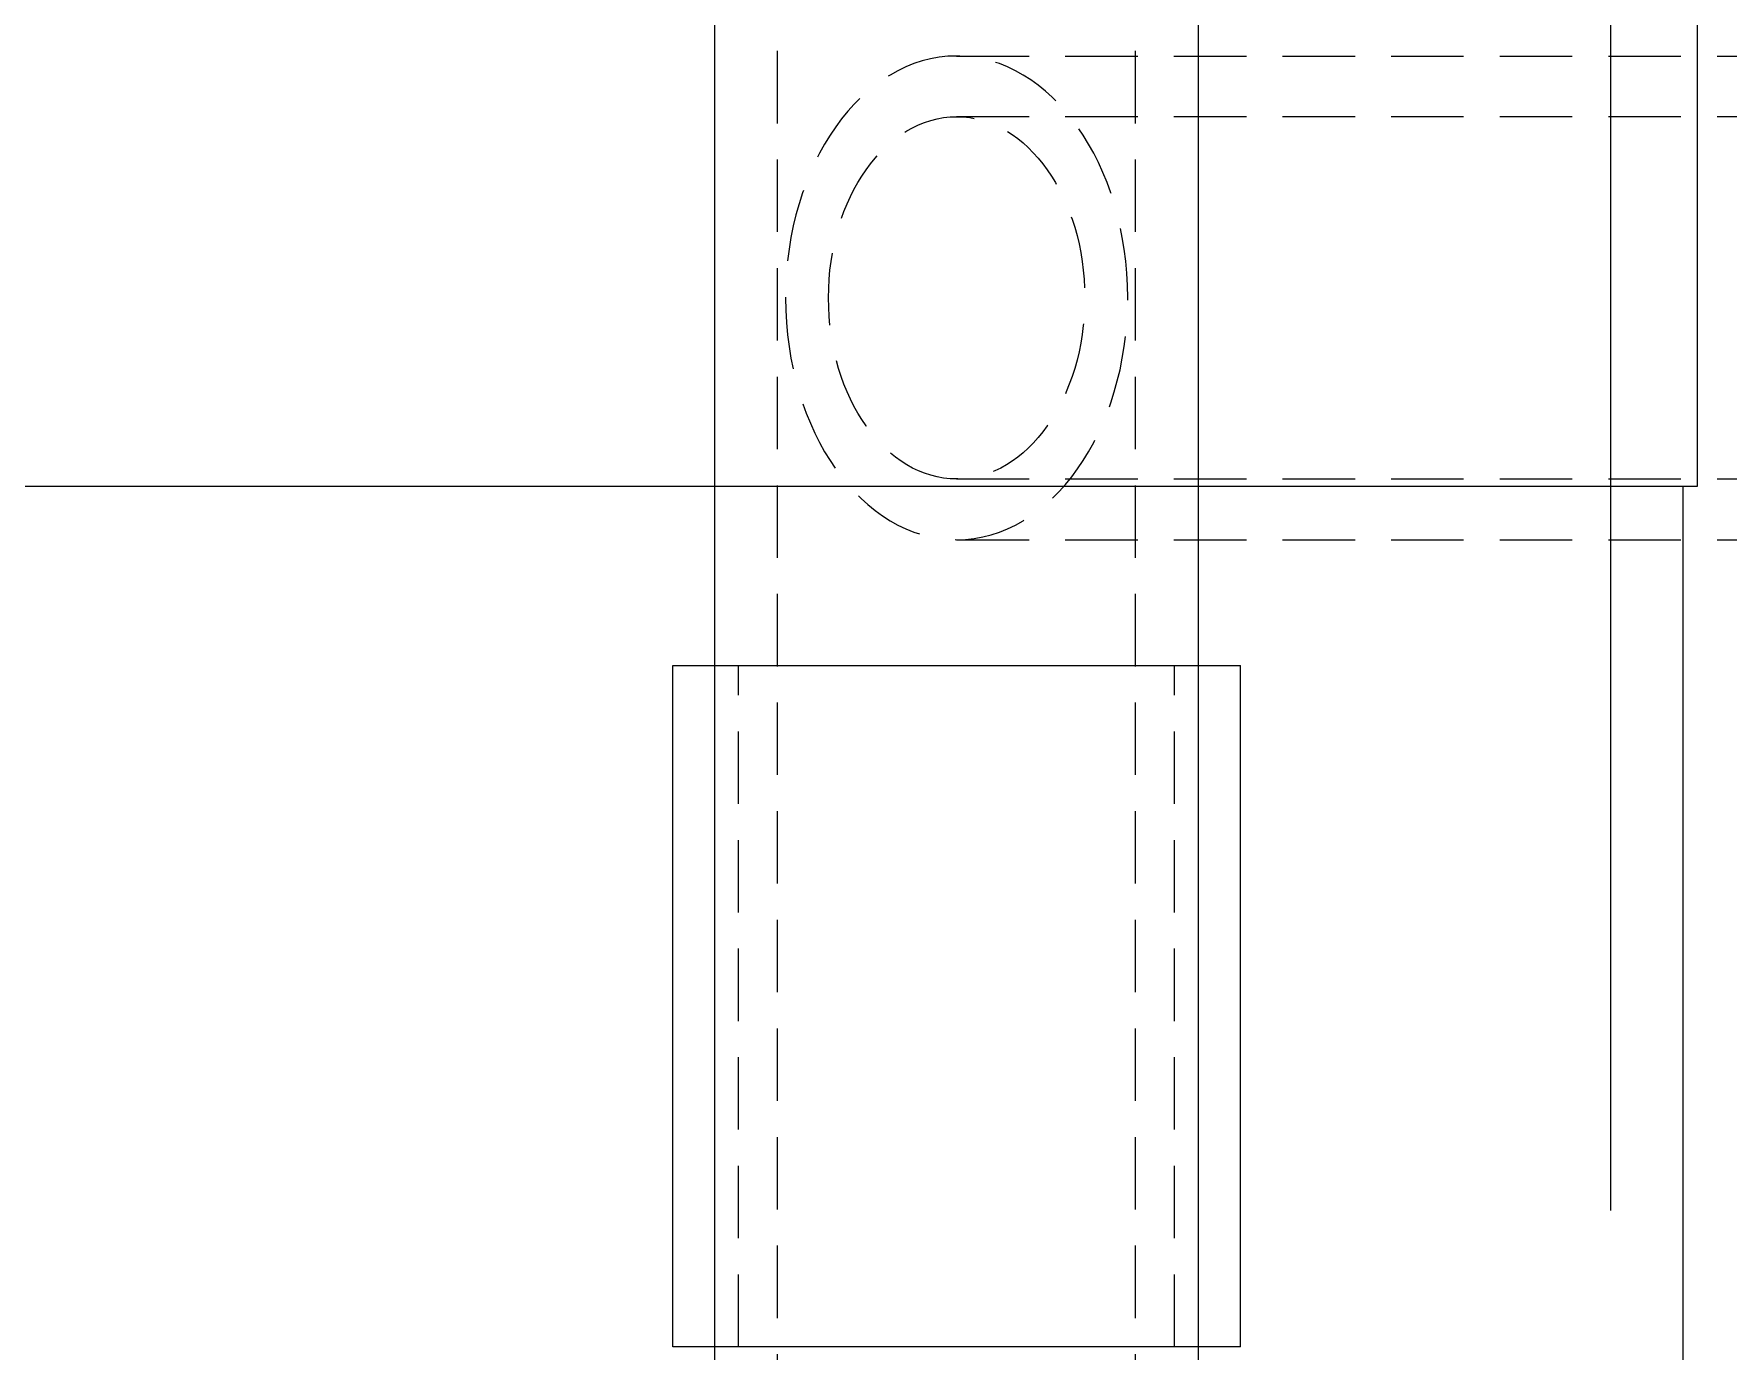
# Model space of a CAD drawing. Header units: millimetres. Extents: x -46397 to 283259, y -8690 to 23983.
# Drawn here: x 128239.3 to 128356.3, y 7142.5 to 7233.5 of the extents above; entities that cross this region are included whole.
import ezdxf

# ---------------------------------------------------------------- set-up
doc = ezdxf.new("R2010")
doc.units = ezdxf.units.MM
doc.linetypes.add('HIDDENX2', pattern=[0.75, 0.5, -0.25])
doc.layers.add('DUONGCHINH', color=7, linetype='Continuous', lineweight=25)

# ---------------------------------------------------------------- blocks, each defined once
blk = doc.blocks.new('A$C3d023de0')
at = {"color": 3, "linetype": 'HIDDENX2', "lineweight": 0, "ltscale": 100, "extrusion": (0, 1, 0)}
blk.add_line((600, 1954.61), (600, 454.61), dxfattribs=at)
at = {"color": 3, "linetype": 'HIDDENX2', "lineweight": 0, "ltscale": 100}
blk.add_lwpolyline([(-600, 1954.61), (-600, 2004.63, -0.284518), (-488.32, 2187.93, -0.238987), (488.32, 2187.93, -0.284518), (600, 2004.63), (600, 1954.61)], format="xyb", dxfattribs=at)
at = {"layer": 'DUONGCHINH', "color": 2, "ltscale": 10, "extrusion": (0, 1, 0)}
for p, q in [((606, 1954.61), (-606, 1954.61)), ((605, 1954.61), (605, 454.61))]:
    blk.add_line(p, q, dxfattribs=at)
at = {"layer": 'DUONGCHINH', "color": 2, "ltscale": 10}
blk.add_lwpolyline([(-606, 1954.61), (-606, 2004.61, -0.28449), (-491.03, 2193.28, -0.238987), (491.03, 2193.28, -0.28449), (606, 2004.61), (606, 1954.61)], format="xyb", close=True, dxfattribs=at)
blk = doc.blocks.new('q kjekjas ad')
at = {"color": 1, "linetype": 'HIDDENX2', "lineweight": 0, "ltscale": 10, "extrusion": (0, 1, 0)}
for p, q in [((-4457.44, 1867.19), (-4457.44, 2044.75)), ((-4432.73, 1867.19), (-4432.73, 2044.75)), ((-4445.08, 1984.34), (-4359.87, 1984.34)), ((-4445.08, 1980.16), (-4359.87, 1980.16)), ((-4445.08, 1955.13), (-4359.87, 1955.13)), ((-4445.08, 1950.94), (-4359.87, 1950.94)), ((-4460.14, 1895.2), (-4460.14, 1942.24)), ((-4430.03, 1895.2), (-4430.03, 1942.24))]:
    blk.add_line(p, q, dxfattribs=at)
at = {"color": 2, "linetype": 'Continuous', "lineweight": 0, "ltscale": 10, "extrusion": (0, 1, 0)}
for p, q in [((-4461.78, 1867.19), (-4461.78, 2039.28)), ((-4428.38, 1867.19), (-4428.38, 2039.28)), ((-4464.68, 1942.24), (-4425.48, 1942.24)), ((-4464.68, 1895.2), (-4464.68, 1942.24)), ((-4425.48, 1895.2), (-4425.48, 1942.24)), ((-4425.48, 1895.2), (-4464.68, 1895.2))]:
    blk.add_line(p, q, dxfattribs=at)
at = {"color": 1, "linetype": 'HIDDENX2', "lineweight": 0, "ltscale": 10, "extrusion": (0, 0, -1)}
blk.add_ellipse((-4445.08, 1967.64), major_axis=(0, 16.7), ratio=0.707107, start_param=-3.14159265358656, end_param=3.141592653593027, dxfattribs=at)
at = {"color": 1, "linetype": 'HIDDENX2', "lineweight": 0, "ltscale": 10}
blk.add_ellipse((-4445.08, 1967.64), major_axis=(0, -12.51), ratio=0.707107, start_param=-3.14159265359304, end_param=3.141592653586546, dxfattribs=at)

msp = doc.modelspace()

# ---------------------------------------------------------------- block references
for name, p in [('q kjekjas ad', (132748.11, 5247.61, -1.5)), ('A$C3d023de0', (127748.16, 5247.61, -1.5))]:
    msp.add_blockref(name, p)

doc.saveas('drawing.dxf')
